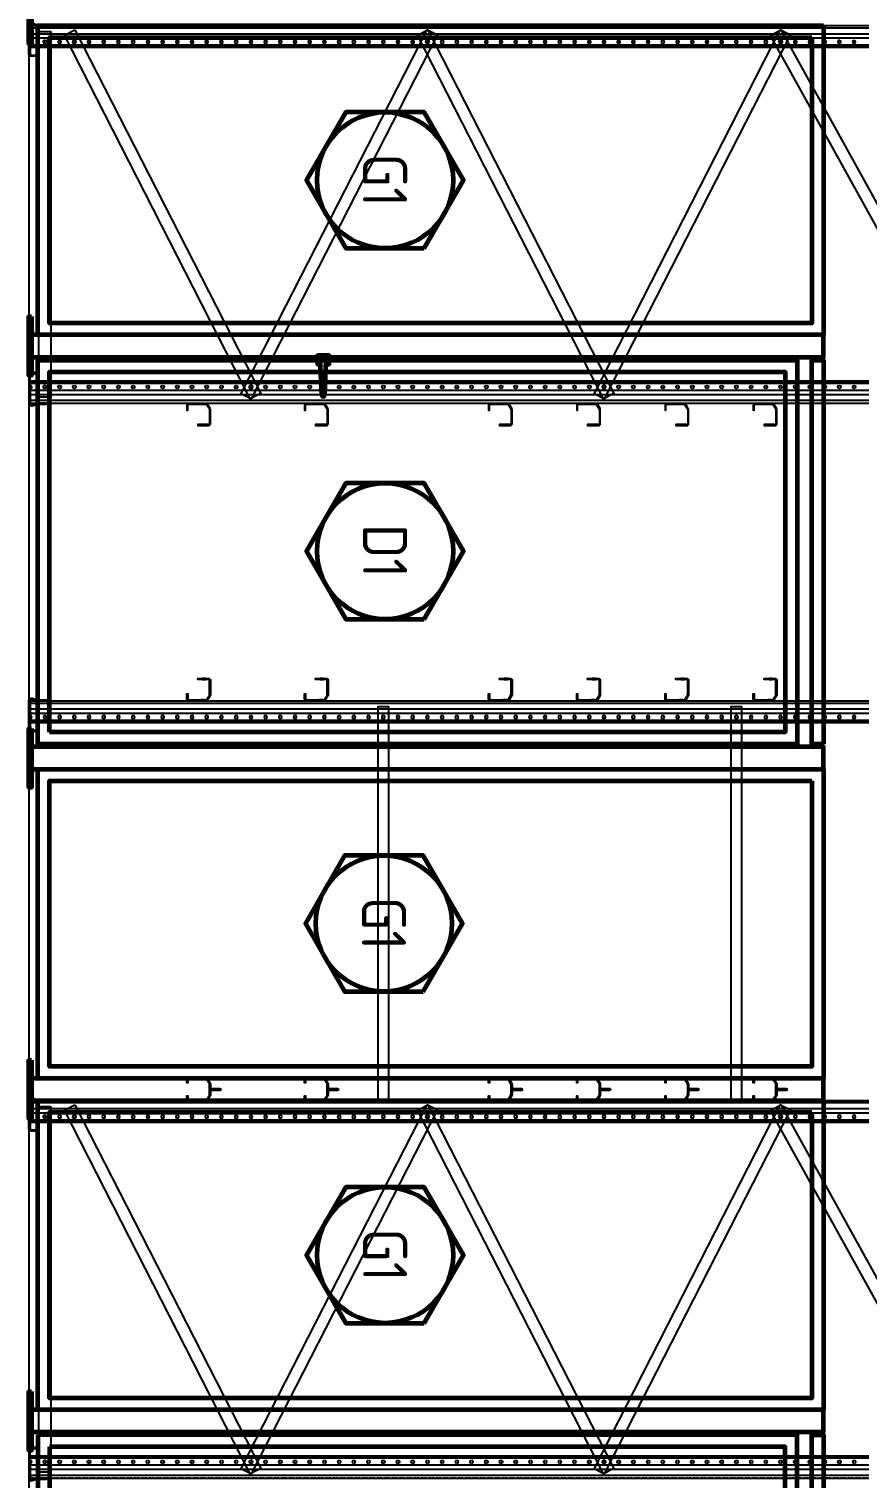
# Model space of a CAD drawing. Header units: millimetres. Extents: x -511490 to -68792, y -77452 to 318982.
# Drawn here: x -511490 to -508642, y 10548 to 15472 of the extents above; entities that cross this region are included whole.
import ezdxf

# ---------------------------------------------------------------- set-up
doc = ezdxf.new("R2010")
doc.units = ezdxf.units.MM
for name, color, linetype, lineweight in [('Dims', 7, 'Continuous', 50), ('Fencing', 62, 'Continuous', 60), ('Multishuttle Phantom', 8, 'Continuous', 25)]:
    doc.layers.add(name, color=color, linetype=linetype, lineweight=lineweight)
doc.layers.add('P05529 MS Rack Elevation$0$Racking', color=8, linetype='Continuous')
doc.styles.get("Standard").update_dxf_attribs({"font": 'ISOCP.SHX'})

# ---------------------------------------------------------------- blocks, each defined once
blk = doc.blocks.new('Fence Ground Floor Maint End')
at = {"layer": 'Fencing'}
for p, q in [((-510495, 14227.8), (-510500, 14347.6)), ((-510485, 14227.8), (-510480, 14347.6))]:
    blk.add_line(p, q, dxfattribs=at)
for points in [[(-511482, 15621.5), (-511482, 15421.5), (-511490, 15421.5), (-511490, 15621.5)], [(-508790, 15484), (-508790, 14432.5), (-511460, 14432.5), (-511460, 15484)], [(-508830, 15444), (-508830, 14472.5), (-511420, 14472.5), (-511420, 15444)], [(-510146.7, 14727.3), (-510013.3, 14958.3), (-510146.7, 15189.2), (-510413.4, 15189.2), (-510546.8, 14958.3), (-510413.4, 14727.3)], [(-511482, 14495), (-511482, 14295), (-511490, 14295), (-511490, 14495)], [(-511460, 13042.5), (-511460, 14347.5), (-508880, 14347.5), (-508880, 13042.5)], [(-508790, 13042.5), (-508830, 13042.5), (-508830, 14347.5), (-508790, 14347.5)], [(-511420, 13082.5), (-511420, 14307.5), (-508920, 14307.5), (-508920, 13082.5)], [(-510146.7, 13467.1), (-510013.3, 13698), (-510146.7, 13929), (-510413.4, 13929), (-510546.8, 13698), (-510413.4, 13467.1)], [(-511482, 13095), (-511482, 12895), (-511490, 12895), (-511490, 13095)], [(-508790, 12957.5), (-508790, 11906), (-511460, 11906), (-511460, 12957.5)], [(-508830, 12917.5), (-508830, 11946), (-511420, 11946), (-511420, 12917.5)], [(-510150.6, 12201.5), (-510017.2, 12432.5), (-510150.6, 12663.5), (-510417.3, 12663.5), (-510550.7, 12432.5), (-510417.3, 12201.5)], [(-511482, 11968.5), (-511482, 11768.5), (-511490, 11768.5), (-511490, 11968.5)], [(-508790, 11831), (-508790, 10779.5), (-511460, 10779.5), (-511460, 11831)], [(-508830, 11791), (-508830, 10819.5), (-511420, 10819.5), (-511420, 11791)], [(-510146.7, 11074.8), (-510013.3, 11305.8), (-510146.7, 11536.8), (-510413.4, 11536.8), (-510546.8, 11305.8), (-510413.4, 11074.8)], [(-511482, 10842), (-511482, 10642), (-511490, 10642), (-511490, 10842)], [(-511460, 10694.5), (-511460, 9389.5), (-508880, 9389.5), (-508880, 10694.5)], [(-508790, 9389.5), (-508830, 9389.5), (-508830, 10694.5), (-508790, 10694.5)], [(-511420, 10654.5), (-511420, 9429.5), (-508920, 9429.5), (-508920, 10654.5)]]:
    blk.add_lwpolyline(points, close=True, dxfattribs=at)
for points in [[(-511482, 14357.5), (-508790, 14357.5), (-508790, 14432.5), (-511482, 14432.5)], [(-510480.6, 14333), (-510470, 14333), (-510470, 14363), (-510510, 14363), (-510510, 14333), (-510499.4, 14333)], [(-511482, 12957.5), (-508790, 12957.5), (-508790, 13032.5), (-511482, 13032.5)], [(-511482, 11831), (-508790, 11831), (-508790, 11906), (-511482, 11906)], [(-511482, 10704.5), (-508790, 10704.5), (-508790, 10779.5), (-511482, 10779.5)]]:
    blk.add_lwpolyline(points, dxfattribs=at)
for centre in [(-510280, 14958.3), (-510280, 13698), (-510283.9, 12432.5), (-510280, 11305.8)]:
    blk.add_circle(centre, 231, dxfattribs=at)
for centre, radius, start, end in [((-510490, 14348), 10, 357.612, 182.388), ((-510490, 14228), 5, 182.388, 357.612)]:
    blk.add_arc(centre, radius, start, end, dxfattribs=at)
at = {"layer": 'Fencing', "char_height": 150, "attachment_point": 5, "rotation": 270}
for s, insert in [('G1', (-510280, 14958.3)), ('D{\\Fisocp|c129;1}', (-510280, 13698)), ('G1', (-510283.9, 12432.5)), ('G1', (-510280, 11305.8))]:
    blk.add_mtext_dynamic_manual_height_columns(s, width=413.257, gutter_width=12.5, heights=[0], dxfattribs=dict(at, insert=insert))
blk = doc.blocks.new('*U54')
for points in [[(0, 95), (3, 95), (3, -20), (0, -20)], [(0, 80.5), (3, 80.5), (3, 69.5), (0, 69.5)], [(0, -5.5), (3, -5.5), (3, 5.5), (0, 5.5)]]:
    blk.add_lwpolyline(points, close=True)
blk.add_lwpolyline([(3, 56.25), (1338, 56.25), (1338, 18.75), (3, 18.75)])
blk.add_circle((1303, 37.5), 5.5)
blk = doc.blocks.new('*U48')
blk.add_lwpolyline([(104, 4, -0.414214), (96, -4), (-1.3, -4, -0.513809), (-8.9, 6.6), (-4.2, 20.4, 0.082118), (-4, 21.7), (-4, 56), (0, 56), (0, 21.7, -0.082118), (-0.4, 19.1), (-5.1, 5.3, 0.513809), (-1.3, 0), (0, 0), (96, 0, 0.414214), (100, 4), (100, 26), (104, 26)], format="xyb", close=True)
for points in [[(-4, 43.5), (0, 43.5), (0, 31.5), (-4, 31.5)], [(16, 0), (34, 0), (34, -4), (16, -4)]]:
    blk.add_lwpolyline(points, close=True)
blk = doc.blocks.new('*U59')
for p, q in [((0, 2800), (0, 2850)), ((8.4, 2850), (8.4, 2800)), ((28.65, 2850), (28.65, 2800)), ((43.13, 2850), (43.13, 2800)), ((67.1, 2850), (67.1, 2800)), ((72.1, 2850), (72.1, 2800)), ((74.5, 2850), (74.5, 2800)), ((0, 2750), (0, 2800)), ((8.4, 2800), (8.4, 2750)), ((28.65, 2800), (28.65, 2750)), ((43.13, 2800), (43.13, 2750)), ((67.1, 2800), (67.1, 2750)), ((72.1, 2800), (72.1, 2750)), ((74.5, 2800), (74.5, 2750)), ((0, 2700), (0, 2750)), ((8.4, 2750), (8.4, 2700)), ((28.65, 2750), (28.65, 2700)), ((43.13, 2750), (43.13, 2700)), ((67.1, 2750), (67.1, 2700)), ((72.1, 2750), (72.1, 2700)), ((74.5, 2750), (74.5, 2700)), ((0, 2650), (0, 2700)), ((8.4, 2700), (8.4, 2650)), ((28.65, 2700), (28.65, 2650)), ((43.13, 2700), (43.13, 2650)), ((67.1, 2700), (67.1, 2650)), ((72.1, 2700), (72.1, 2650)), ((74.5, 2700), (74.5, 2650)), ((0, 2600), (0, 2650)), ((8.4, 2650), (8.4, 2600)), ((28.65, 2650), (28.65, 2600)), ((43.13, 2650), (43.13, 2600)), ((67.1, 2650), (67.1, 2600)), ((72.1, 2650), (72.1, 2600)), ((74.5, 2650), (74.5, 2600)), ((0, 2550), (0, 2600)), ((8.4, 2600), (8.4, 2550)), ((28.65, 2600), (28.65, 2550)), ((43.13, 2600), (43.13, 2550)), ((67.1, 2600), (67.1, 2550)), ((72.1, 2600), (72.1, 2550)), ((74.5, 2600), (74.5, 2550)), ((0, 2500), (0, 2550)), ((8.4, 2550), (8.4, 2500)), ((28.65, 2550), (28.65, 2500)), ((43.13, 2550), (43.13, 2500)), ((67.1, 2550), (67.1, 2500)), ((72.1, 2550), (72.1, 2500)), ((74.5, 2550), (74.5, 2500)), ((0, 2450), (0, 2500)), ((8.4, 2500), (8.4, 2450)), ((28.65, 2500), (28.65, 2450)), ((43.13, 2500), (43.13, 2450)), ((67.1, 2500), (67.1, 2450)), ((72.1, 2500), (72.1, 2450)), ((74.5, 2500), (74.5, 2450)), ((0, 2400), (0, 2450)), ((8.4, 2450), (8.4, 2400)), ((28.65, 2450), (28.65, 2400)), ((43.13, 2450), (43.13, 2400)), ((67.1, 2450), (67.1, 2400)), ((72.1, 2450), (72.1, 2400)), ((74.5, 2450), (74.5, 2400)), ((0, 2350), (0, 2400)), ((8.4, 2400), (8.4, 2350)), ((28.65, 2400), (28.65, 2350)), ((43.13, 2400), (43.13, 2350)), ((67.1, 2400), (67.1, 2350)), ((72.1, 2400), (72.1, 2350)), ((74.5, 2400), (74.5, 2350)), ((0, 2300), (0, 2350)), ((8.4, 2350), (8.4, 2300)), ((28.65, 2350), (28.65, 2300)), ((43.13, 2350), (43.13, 2300)), ((67.1, 2350), (67.1, 2300)), ((72.1, 2350), (72.1, 2300)), ((74.5, 2350), (74.5, 2300)), ((0, 2250), (0, 2300)), ((8.4, 2300), (8.4, 2250)), ((28.65, 2300), (28.65, 2250)), ((43.13, 2300), (43.13, 2250)), ((67.1, 2300), (67.1, 2250)), ((72.1, 2300), (72.1, 2250)), ((74.5, 2300), (74.5, 2250)), ((0, 2200), (0, 2250)), ((8.4, 2250), (8.4, 2200)), ((28.65, 2250), (28.65, 2200)), ((43.13, 2250), (43.13, 2200)), ((67.1, 2250), (67.1, 2200)), ((72.1, 2250), (72.1, 2200)), ((74.5, 2250), (74.5, 2200)), ((0, 2150), (0, 2200)), ((8.4, 2200), (8.4, 2150)), ((28.65, 2200), (28.65, 2150)), ((43.13, 2200), (43.13, 2150)), ((67.1, 2200), (67.1, 2150)), ((72.1, 2200), (72.1, 2150)), ((74.5, 2200), (74.5, 2150)), ((0, 2100), (0, 2150)), ((8.4, 2150), (8.4, 2100)), ((28.65, 2150), (28.65, 2100)), ((43.13, 2150), (43.13, 2100)), ((67.1, 2150), (67.1, 2100)), ((72.1, 2150), (72.1, 2100)), ((74.5, 2150), (74.5, 2100)), ((0, 2050), (0, 2100)), ((8.4, 2100), (8.4, 2050)), ((28.65, 2100), (28.65, 2050)), ((43.13, 2100), (43.13, 2050)), ((67.1, 2100), (67.1, 2050)), ((72.1, 2100), (72.1, 2050)), ((74.5, 2100), (74.5, 2050)), ((0, 2000), (0, 2050)), ((8.4, 2050), (8.4, 2000)), ((28.65, 2050), (28.65, 2000)), ((43.13, 2050), (43.13, 2000)), ((67.1, 2050), (67.1, 2000)), ((72.1, 2050), (72.1, 2000)), ((74.5, 2050), (74.5, 2000)), ((0, 1950), (0, 2000)), ((8.4, 2000), (8.4, 1950)), ((28.65, 2000), (28.65, 1950)), ((43.13, 2000), (43.13, 1950)), ((67.1, 2000), (67.1, 1950)), ((72.1, 2000), (72.1, 1950)), ((74.5, 2000), (74.5, 1950)), ((0, 1900), (0, 1950)), ((8.4, 1950), (8.4, 1900)), ((28.65, 1950), (28.65, 1900)), ((43.13, 1950), (43.13, 1900)), ((67.1, 1950), (67.1, 1900)), ((72.1, 1950), (72.1, 1900)), ((74.5, 1950), (74.5, 1900)), ((0, 1850), (0, 1900)), ((8.4, 1900), (8.4, 1850)), ((28.65, 1900), (28.65, 1850)), ((43.13, 1900), (43.13, 1850)), ((67.1, 1900), (67.1, 1850)), ((72.1, 1900), (72.1, 1850)), ((74.5, 1900), (74.5, 1850)), ((0, 1800), (0, 1850)), ((8.4, 1850), (8.4, 1800)), ((28.65, 1850), (28.65, 1800)), ((43.13, 1850), (43.13, 1800)), ((67.1, 1850), (67.1, 1800)), ((72.1, 1850), (72.1, 1800)), ((74.5, 1850), (74.5, 1800)), ((0, 1750), (0, 1800)), ((8.4, 1800), (8.4, 1750)), ((28.65, 1800), (28.65, 1750)), ((43.13, 1800), (43.13, 1750)), ((67.1, 1800), (67.1, 1750)), ((72.1, 1800), (72.1, 1750)), ((74.5, 1800), (74.5, 1750)), ((0, 1700), (0, 1750)), ((8.4, 1750), (8.4, 1700)), ((28.65, 1750), (28.65, 1700)), ((43.13, 1750), (43.13, 1700)), ((67.1, 1750), (67.1, 1700)), ((72.1, 1750), (72.1, 1700)), ((74.5, 1750), (74.5, 1700)), ((0, 1650), (0, 1700)), ((8.4, 1700), (8.4, 1650)), ((28.65, 1700), (28.65, 1650)), ((43.13, 1700), (43.13, 1650)), ((67.1, 1700), (67.1, 1650)), ((72.1, 1700), (72.1, 1650)), ((74.5, 1700), (74.5, 1650)), ((0, 1600), (0, 1650)), ((8.4, 1650), (8.4, 1600)), ((28.65, 1650), (28.65, 1600)), ((43.13, 1650), (43.13, 1600)), ((67.1, 1650), (67.1, 1600)), ((72.1, 1650), (72.1, 1600)), ((74.5, 1650), (74.5, 1600)), ((0, 1550), (0, 1600)), ((8.4, 1600), (8.4, 1550)), ((28.65, 1600), (28.65, 1550)), ((43.13, 1600), (43.13, 1550)), ((67.1, 1600), (67.1, 1550)), ((72.1, 1600), (72.1, 1550)), ((74.5, 1600), (74.5, 1550)), ((0, 1500), (0, 1550)), ((8.4, 1550), (8.4, 1500)), ((28.65, 1550), (28.65, 1500)), ((43.13, 1550), (43.13, 1500)), ((67.1, 1550), (67.1, 1500)), ((72.1, 1550), (72.1, 1500)), ((74.5, 1550), (74.5, 1500)), ((0, 1450), (0, 1500)), ((8.4, 1500), (8.4, 1450)), ((28.65, 1500), (28.65, 1450)), ((43.13, 1500), (43.13, 1450)), ((67.1, 1500), (67.1, 1450)), ((72.1, 1500), (72.1, 1450)), ((74.5, 1500), (74.5, 1450)), ((0, 1400), (0, 1450)), ((8.4, 1450), (8.4, 1400)), ((28.65, 1450), (28.65, 1400)), ((43.13, 1450), (43.13, 1400)), ((67.1, 1450), (67.1, 1400)), ((72.1, 1450), (72.1, 1400)), ((74.5, 1450), (74.5, 1400)), ((0, 1350), (0, 1400)), ((8.4, 1400), (8.4, 1350)), ((28.65, 1400), (28.65, 1350)), ((43.13, 1400), (43.13, 1350)), ((67.1, 1400), (67.1, 1350)), ((72.1, 1400), (72.1, 1350)), ((74.5, 1400), (74.5, 1350)), ((0, 1300), (0, 1350)), ((8.4, 1350), (8.4, 1300)), ((28.65, 1350), (28.65, 1300)), ((43.13, 1350), (43.13, 1300)), ((67.1, 1350), (67.1, 1300)), ((72.1, 1350), (72.1, 1300)), ((74.5, 1350), (74.5, 1300)), ((0, 1250), (0, 1300)), ((8.4, 1300), (8.4, 1250)), ((28.65, 1300), (28.65, 1250)), ((43.13, 1300), (43.13, 1250)), ((67.1, 1300), (67.1, 1250)), ((72.1, 1300), (72.1, 1250)), ((74.5, 1300), (74.5, 1250)), ((0, 1200), (0, 1250)), ((8.4, 1250), (8.4, 1200)), ((28.65, 1250), (28.65, 1200)), ((43.13, 1250), (43.13, 1200)), ((67.1, 1250), (67.1, 1200)), ((72.1, 1250), (72.1, 1200)), ((74.5, 1250), (74.5, 1200)), ((0, 1150), (0, 1200)), ((8.4, 1200), (8.4, 1150)), ((28.65, 1200), (28.65, 1150)), ((43.13, 1200), (43.13, 1150)), ((67.1, 1200), (67.1, 1150)), ((72.1, 1200), (72.1, 1150)), ((74.5, 1200), (74.5, 1150)), ((0, 1100), (0, 1150)), ((8.4, 1150), (8.4, 1100)), ((28.65, 1150), (28.65, 1100)), ((43.13, 1150), (43.13, 1100)), ((67.1, 1150), (67.1, 1100)), ((72.1, 1150), (72.1, 1100)), ((74.5, 1150), (74.5, 1100)), ((0, 1050), (0, 1100)), ((8.4, 1100), (8.4, 1050)), ((28.65, 1100), (28.65, 1050)), ((43.13, 1100), (43.13, 1050)), ((67.1, 1100), (67.1, 1050)), ((72.1, 1100), (72.1, 1050)), ((74.5, 1100), (74.5, 1050)), ((0, 1000), (0, 1050)), ((8.4, 1050), (8.4, 1000)), ((28.65, 1050), (28.65, 1000)), ((43.13, 1050), (43.13, 1000)), ((67.1, 1050), (67.1, 1000)), ((72.1, 1050), (72.1, 1000)), ((74.5, 1050), (74.5, 1000)), ((0, 950), (0, 1000)), ((8.4, 1000), (8.4, 950)), ((28.65, 1000), (28.65, 950)), ((43.13, 1000), (43.13, 950)), ((67.1, 1000), (67.1, 950)), ((72.1, 1000), (72.1, 950)), ((74.5, 1000), (74.5, 950)), ((0, 900), (0, 950)), ((8.4, 950), (8.4, 900)), ((28.65, 950), (28.65, 900)), ((43.13, 950), (43.13, 900)), ((67.1, 950), (67.1, 900)), ((72.1, 950), (72.1, 900)), ((74.5, 950), (74.5, 900)), ((0, 850), (0, 900)), ((8.4, 900), (8.4, 850)), ((28.65, 900), (28.65, 850)), ((43.13, 900), (43.13, 850)), ((67.1, 900), (67.1, 850)), ((72.1, 900), (72.1, 850)), ((74.5, 900), (74.5, 850)), ((0, 800), (0, 850)), ((8.4, 850), (8.4, 800)), ((28.65, 850), (28.65, 800)), ((43.13, 850), (43.13, 800)), ((67.1, 850), (67.1, 800)), ((72.1, 850), (72.1, 800)), ((74.5, 850), (74.5, 800)), ((0, 750), (0, 800)), ((8.4, 800), (8.4, 750)), ((28.65, 800), (28.65, 750)), ((43.13, 800), (43.13, 750)), ((67.1, 800), (67.1, 750)), ((72.1, 800), (72.1, 750)), ((74.5, 800), (74.5, 750)), ((0, 700), (0, 750)), ((8.4, 750), (8.4, 700)), ((28.65, 750), (28.65, 700)), ((43.13, 750), (43.13, 700)), ((67.1, 750), (67.1, 700)), ((72.1, 750), (72.1, 700)), ((74.5, 750), (74.5, 700)), ((0, 650), (0, 700)), ((8.4, 700), (8.4, 650)), ((28.65, 700), (28.65, 650)), ((43.13, 700), (43.13, 650)), ((67.1, 700), (67.1, 650)), ((72.1, 700), (72.1, 650)), ((74.5, 700), (74.5, 650)), ((0, 600), (0, 650)), ((8.4, 650), (8.4, 600)), ((28.65, 650), (28.65, 600)), ((43.13, 650), (43.13, 600)), ((67.1, 650), (67.1, 600)), ((72.1, 650), (72.1, 600)), ((74.5, 650), (74.5, 600)), ((0, 550), (0, 600)), ((8.4, 600), (8.4, 550)), ((28.65, 600), (28.65, 550)), ((43.13, 600), (43.13, 550)), ((67.1, 600), (67.1, 550)), ((72.1, 600), (72.1, 550)), ((74.5, 600), (74.5, 550)), ((0, 500), (0, 550)), ((8.4, 550), (8.4, 500)), ((28.65, 550), (28.65, 500)), ((43.13, 550), (43.13, 500)), ((67.1, 550), (67.1, 500)), ((72.1, 550), (72.1, 500)), ((74.5, 550), (74.5, 500)), ((0, 450), (0, 500)), ((8.4, 500), (8.4, 450)), ((28.65, 500), (28.65, 450)), ((43.13, 500), (43.13, 450)), ((67.1, 500), (67.1, 450)), ((72.1, 500), (72.1, 450)), ((74.5, 500), (74.5, 450)), ((0, 400), (0, 450)), ((8.4, 450), (8.4, 400)), ((28.65, 450), (28.65, 400)), ((43.13, 450), (43.13, 400)), ((67.1, 450), (67.1, 400)), ((72.1, 450), (72.1, 400)), ((74.5, 450), (74.5, 400)), ((0, 350), (0, 400)), ((8.4, 400), (8.4, 350)), ((28.65, 400), (28.65, 350)), ((43.13, 400), (43.13, 350)), ((67.1, 400), (67.1, 350)), ((72.1, 400), (72.1, 350)), ((74.5, 400), (74.5, 350)), ((0, 300), (0, 350)), ((8.4, 350), (8.4, 300)), ((28.65, 350), (28.65, 300)), ((43.13, 350), (43.13, 300)), ((67.1, 350), (67.1, 300)), ((72.1, 350), (72.1, 300)), ((74.5, 350), (74.5, 300)), ((0, 250), (0, 300)), ((8.4, 300), (8.4, 250)), ((28.65, 300), (28.65, 250)), ((43.13, 300), (43.13, 250)), ((67.1, 300), (67.1, 250)), ((72.1, 300), (72.1, 250)), ((74.5, 300), (74.5, 250)), ((0, 200), (0, 250)), ((8.4, 250), (8.4, 200)), ((28.65, 250), (28.65, 200)), ((43.13, 250), (43.13, 200)), ((67.1, 250), (67.1, 200)), ((72.1, 250), (72.1, 200)), ((74.5, 250), (74.5, 200)), ((0, 150), (0, 200)), ((8.4, 200), (8.4, 150)), ((28.65, 200), (28.65, 150)), ((43.13, 200), (43.13, 150)), ((67.1, 200), (67.1, 150)), ((72.1, 200), (72.1, 150)), ((74.5, 200), (74.5, 150)), ((0, 100), (0, 150)), ((8.4, 150), (8.4, 100)), ((28.65, 150), (28.65, 100)), ((43.13, 150), (43.13, 100)), ((67.1, 150), (67.1, 100)), ((72.1, 150), (72.1, 100)), ((74.5, 150), (74.5, 100)), ((0, 50), (0, 100)), ((8.4, 100), (8.4, 50)), ((28.65, 100), (28.65, 50)), ((43.13, 100), (43.13, 50)), ((67.1, 100), (67.1, 50)), ((72.1, 100), (72.1, 50)), ((74.5, 100), (74.5, 50)), ((0, 0), (0, 50)), ((8.4, 50), (8.4, 0)), ((28.65, 50), (28.65, 0)), ((43.13, 50), (43.13, 0)), ((67.1, 50), (67.1, 0)), ((72.1, 50), (72.1, 0)), ((74.5, 50), (74.5, 0)), ((49.8, 0), (0, 0)), ((74.5, 0), (60.2, 0))]:
    blk.add_line(p, q)
for points in [[(2.4, 2832), (0, 2832), (0, 2843), (2.4, 2843)], [(2.4, 2807), (0, 2807), (0, 2818), (2.4, 2818)], [(2.4, 2782), (0, 2782), (0, 2793), (2.4, 2793)], [(2.4, 2757), (0, 2757), (0, 2768), (2.4, 2768)], [(2.4, 2732), (0, 2732), (0, 2743), (2.4, 2743)], [(2.4, 2707), (0, 2707), (0, 2718), (2.4, 2718)], [(2.4, 2682), (0, 2682), (0, 2693), (2.4, 2693)], [(2.4, 2657), (0, 2657), (0, 2668), (2.4, 2668)], [(2.4, 2632), (0, 2632), (0, 2643), (2.4, 2643)], [(2.4, 2607), (0, 2607), (0, 2618), (2.4, 2618)], [(2.4, 2582), (0, 2582), (0, 2593), (2.4, 2593)], [(2.4, 2557), (0, 2557), (0, 2568), (2.4, 2568)], [(2.4, 2532), (0, 2532), (0, 2543), (2.4, 2543)], [(2.4, 2507), (0, 2507), (0, 2518), (2.4, 2518)], [(2.4, 2482), (0, 2482), (0, 2493), (2.4, 2493)], [(2.4, 2457), (0, 2457), (0, 2468), (2.4, 2468)], [(2.4, 2432), (0, 2432), (0, 2443), (2.4, 2443)], [(2.4, 2407), (0, 2407), (0, 2418), (2.4, 2418)], [(2.4, 2382), (0, 2382), (0, 2393), (2.4, 2393)], [(2.4, 2357), (0, 2357), (0, 2368), (2.4, 2368)], [(2.4, 2332), (0, 2332), (0, 2343), (2.4, 2343)], [(2.4, 2307), (0, 2307), (0, 2318), (2.4, 2318)], [(2.4, 2282), (0, 2282), (0, 2293), (2.4, 2293)], [(2.4, 2257), (0, 2257), (0, 2268), (2.4, 2268)], [(2.4, 2232), (0, 2232), (0, 2243), (2.4, 2243)], [(2.4, 2207), (0, 2207), (0, 2218), (2.4, 2218)], [(2.4, 2182), (0, 2182), (0, 2193), (2.4, 2193)], [(2.4, 2157), (0, 2157), (0, 2168), (2.4, 2168)], [(2.4, 2132), (0, 2132), (0, 2143), (2.4, 2143)], [(2.4, 2107), (0, 2107), (0, 2118), (2.4, 2118)], [(2.4, 2082), (0, 2082), (0, 2093), (2.4, 2093)], [(2.4, 2057), (0, 2057), (0, 2068), (2.4, 2068)], [(2.4, 2032), (0, 2032), (0, 2043), (2.4, 2043)], [(2.4, 2007), (0, 2007), (0, 2018), (2.4, 2018)], [(2.4, 1982), (0, 1982), (0, 1993), (2.4, 1993)], [(2.4, 1957), (0, 1957), (0, 1968), (2.4, 1968)], [(2.4, 1932), (0, 1932), (0, 1943), (2.4, 1943)], [(2.4, 1907), (0, 1907), (0, 1918), (2.4, 1918)], [(2.4, 1882), (0, 1882), (0, 1893), (2.4, 1893)], [(2.4, 1857), (0, 1857), (0, 1868), (2.4, 1868)], [(2.4, 1832), (0, 1832), (0, 1843), (2.4, 1843)], [(2.4, 1807), (0, 1807), (0, 1818), (2.4, 1818)], [(2.4, 1782), (0, 1782), (0, 1793), (2.4, 1793)], [(2.4, 1757), (0, 1757), (0, 1768), (2.4, 1768)], [(2.4, 1732), (0, 1732), (0, 1743), (2.4, 1743)], [(2.4, 1707), (0, 1707), (0, 1718), (2.4, 1718)], [(2.4, 1682), (0, 1682), (0, 1693), (2.4, 1693)], [(2.4, 1657), (0, 1657), (0, 1668), (2.4, 1668)], [(2.4, 1632), (0, 1632), (0, 1643), (2.4, 1643)], [(2.4, 1607), (0, 1607), (0, 1618), (2.4, 1618)], [(2.4, 1582), (0, 1582), (0, 1593), (2.4, 1593)], [(2.4, 1557), (0, 1557), (0, 1568), (2.4, 1568)], [(2.4, 1532), (0, 1532), (0, 1543), (2.4, 1543)], [(2.4, 1507), (0, 1507), (0, 1518), (2.4, 1518)], [(2.4, 1482), (0, 1482), (0, 1493), (2.4, 1493)], [(2.4, 1457), (0, 1457), (0, 1468), (2.4, 1468)], [(2.4, 1432), (0, 1432), (0, 1443), (2.4, 1443)], [(2.4, 1407), (0, 1407), (0, 1418), (2.4, 1418)], [(2.4, 1382), (0, 1382), (0, 1393), (2.4, 1393)], [(2.4, 1357), (0, 1357), (0, 1368), (2.4, 1368)], [(2.4, 1332), (0, 1332), (0, 1343), (2.4, 1343)], [(2.4, 1307), (0, 1307), (0, 1318), (2.4, 1318)], [(2.4, 1282), (0, 1282), (0, 1293), (2.4, 1293)], [(2.4, 1257), (0, 1257), (0, 1268), (2.4, 1268)], [(2.4, 1232), (0, 1232), (0, 1243), (2.4, 1243)], [(2.4, 1207), (0, 1207), (0, 1218), (2.4, 1218)], [(2.4, 1182), (0, 1182), (0, 1193), (2.4, 1193)], [(2.4, 1157), (0, 1157), (0, 1168), (2.4, 1168)], [(2.4, 1132), (0, 1132), (0, 1143), (2.4, 1143)], [(2.4, 1107), (0, 1107), (0, 1118), (2.4, 1118)], [(2.4, 1082), (0, 1082), (0, 1093), (2.4, 1093)], [(2.4, 1057), (0, 1057), (0, 1068), (2.4, 1068)], [(2.4, 1032), (0, 1032), (0, 1043), (2.4, 1043)], [(2.4, 1007), (0, 1007), (0, 1018), (2.4, 1018)], [(2.4, 982), (0, 982), (0, 993), (2.4, 993)], [(2.4, 957), (0, 957), (0, 968), (2.4, 968)], [(2.4, 932), (0, 932), (0, 943), (2.4, 943)], [(2.4, 907), (0, 907), (0, 918), (2.4, 918)], [(2.4, 882), (0, 882), (0, 893), (2.4, 893)], [(2.4, 857), (0, 857), (0, 868), (2.4, 868)], [(2.4, 832), (0, 832), (0, 843), (2.4, 843)], [(2.4, 807), (0, 807), (0, 818), (2.4, 818)], [(2.4, 782), (0, 782), (0, 793), (2.4, 793)], [(2.4, 757), (0, 757), (0, 768), (2.4, 768)], [(2.4, 732), (0, 732), (0, 743), (2.4, 743)], [(2.4, 707), (0, 707), (0, 718), (2.4, 718)], [(2.4, 682), (0, 682), (0, 693), (2.4, 693)], [(2.4, 657), (0, 657), (0, 668), (2.4, 668)], [(2.4, 632), (0, 632), (0, 643), (2.4, 643)], [(2.4, 607), (0, 607), (0, 618), (2.4, 618)], [(2.4, 582), (0, 582), (0, 593), (2.4, 593)], [(2.4, 557), (0, 557), (0, 568), (2.4, 568)], [(2.4, 532), (0, 532), (0, 543), (2.4, 543)], [(2.4, 507), (0, 507), (0, 518), (2.4, 518)], [(2.4, 482), (0, 482), (0, 493), (2.4, 493)], [(2.4, 457), (0, 457), (0, 468), (2.4, 468)], [(2.4, 432), (0, 432), (0, 443), (2.4, 443)], [(2.4, 407), (0, 407), (0, 418), (2.4, 418)], [(2.4, 382), (0, 382), (0, 393), (2.4, 393)], [(2.4, 357), (0, 357), (0, 368), (2.4, 368)], [(2.4, 332), (0, 332), (0, 343), (2.4, 343)], [(2.4, 307), (0, 307), (0, 318), (2.4, 318)], [(2.4, 282), (0, 282), (0, 293), (2.4, 293)], [(2.4, 257), (0, 257), (0, 268), (2.4, 268)], [(2.4, 232), (0, 232), (0, 243), (2.4, 243)], [(2.4, 207), (0, 207), (0, 218), (2.4, 218)], [(2.4, 182), (0, 182), (0, 193), (2.4, 193)], [(2.4, 157), (0, 157), (0, 168), (2.4, 168)], [(2.4, 132), (0, 132), (0, 143), (2.4, 143)], [(2.4, 107), (0, 107), (0, 118), (2.4, 118)], [(2.4, 82), (0, 82), (0, 93), (2.4, 93)], [(2.4, 57), (0, 57), (0, 68), (2.4, 68)], [(2.4, 32), (0, 32), (0, 43), (2.4, 43)], [(2.4, 7), (0, 7), (0, 18), (2.4, 18)]]:
    blk.add_lwpolyline(points)
for centre, start, end in [((55, 2800), 0, 180), ((55, 2800), 180, 0), ((55, 2750), 0, 180), ((55, 2750), 180, 0), ((55, 2700), 0, 180), ((55, 2700), 180, 0), ((55, 2650), 0, 180), ((55, 2650), 180, 0), ((55, 2600), 0, 180), ((55, 2600), 180, 0), ((55, 2550), 0, 180), ((55, 2550), 180, 0), ((55, 2500), 0, 180), ((55, 2500), 180, 0), ((55, 2450), 0, 180), ((55, 2450), 180, 0), ((55, 2400), 0, 180), ((55, 2400), 180, 0), ((55, 2350), 0, 180), ((55, 2350), 180, 0), ((55, 2300), 0, 180), ((55, 2300), 180, 0), ((55, 2250), 0, 180), ((55, 2250), 180, 0), ((55, 2200), 0, 180), ((55, 2200), 180, 0), ((55, 2150), 0, 180), ((55, 2150), 180, 0), ((55, 2100), 0, 180), ((55, 2100), 180, 0), ((55, 2050), 0, 180), ((55, 2050), 180, 0), ((55, 2000), 0, 180), ((55, 2000), 180, 0), ((55, 1950), 0, 180), ((55, 1950), 180, 0), ((55, 1900), 0, 180), ((55, 1900), 180, 0), ((55, 1850), 0, 180), ((55, 1850), 180, 0), ((55, 1800), 0, 180), ((55, 1800), 180, 0), ((55, 1750), 0, 180), ((55, 1750), 180, 0), ((55, 1700), 0, 180), ((55, 1700), 180, 0), ((55, 1650), 0, 180), ((55, 1650), 180, 0), ((55, 1600), 0, 180), ((55, 1600), 180, 0), ((55, 1550), 0, 180), ((55, 1550), 180, 0), ((55, 1500), 0, 180), ((55, 1500), 180, 0), ((55, 1450), 0, 180), ((55, 1450), 180, 0), ((55, 1400), 0, 180), ((55, 1400), 180, 0), ((55, 1350), 0, 180), ((55, 1350), 180, 0), ((55, 1300), 0, 180), ((55, 1300), 180, 0), ((55, 1250), 0, 180), ((55, 1250), 180, 0), ((55, 1200), 0, 180), ((55, 1200), 180, 0), ((55, 1150), 0, 180), ((55, 1150), 180, 0), ((55, 1100), 0, 180), ((55, 1100), 180, 0), ((55, 1050), 0, 180), ((55, 1050), 180, 0), ((55, 1000), 0, 180), ((55, 1000), 180, 0), ((55, 950), 0, 180), ((55, 950), 180, 0), ((55, 900), 0, 180), ((55, 900), 180, 0), ((55, 850), 0, 180), ((55, 850), 180, 0), ((55, 800), 0, 180), ((55, 800), 180, 0), ((55, 750), 0, 180), ((55, 750), 180, 0), ((55, 700), 0, 180), ((55, 700), 180, 0), ((55, 650), 0, 180), ((55, 650), 180, 0), ((55, 600), 0, 180), ((55, 600), 180, 0), ((55, 550), 0, 180), ((55, 550), 180, 0), ((55, 500), 0, 180), ((55, 500), 180, 0), ((55, 450), 0, 180), ((55, 450), 180, 0), ((55, 400), 0, 180), ((55, 400), 180, 0), ((55, 350), 0, 180), ((55, 350), 180, 0), ((55, 300), 0, 180), ((55, 300), 180, 0), ((55, 250), 0, 180), ((55, 250), 180, 0), ((55, 200), 0, 180), ((55, 200), 180, 0), ((55, 150), 0, 180), ((55, 150), 180, 0), ((55, 100), 0, 180), ((55, 100), 180, 0), ((55, 50), 0, 180), ((55, 50), 180, 0), ((55, 0), 0, 180)]:
    blk.add_arc(centre, 5.2, start, end)
blk = doc.blocks.new('P05529 MS Rack Elevation$0$Frame Standoff')
for name in ['*U59', '*U48']:
    blk.add_blockref(name, (-1358, 0))
at = {"extrusion": (0, 0, -1), "zscale": -1}
for p in [(0, 2362.5), (0, 1162.5)]:
    blk.add_blockref('*U54', p, dxfattribs=at)
blk = doc.blocks.new('*U30')
for points in [[(5012, 19, 0.414214), (5006, 25), (4957.1, 25, 0.142766), (4953.9, 24.1), (4939.8, 15.1, 0.256291), (4937, 10), (4937, -49, 0.414214), (4943, -55), (4959.6, -55), (4959.6, -52), (4943, -52, -0.414214), (4940, -49), (4940, 10, -0.256291), (4941.4, 12.5), (4955.5, 21.5, -0.142766), (4957.1, 22), (5006, 22, -0.414214), (5009, 19), (5009, -18), (5012, -18)], [(5872, 19, -0.414214), (5878, 25), (5926.9, 25, -0.142766), (5930.1, 24.1), (5944.2, 15.1, -0.256291), (5947, 10), (5947, -49, -0.414214), (5941, -55), (5924.4, -55), (5924.4, -52), (5941, -52, 0.414214), (5944, -49), (5944, 10, 0.256291), (5942.6, 12.5), (5928.5, 21.5, 0.142766), (5926.9, 22), (5878, 22, 0.414214), (5875, 19), (5875, -18), (5872, -18)], [(7237, -52), (7246.4, -52), (7246.4, -55), (7237, -55, -0.414214), (7231, -49), (7231, 10, -0.256291), (7233.8, 15.1), (7247.9, 24.1, -0.142766), (7251.1, 25), (7285.9, 25, -0.142766), (7289.1, 24.1), (7303.2, 15.1, -0.256291), (7306, 10), (7306, -49, -0.414214), (7300, -55), (7290.6, -55), (7290.6, -52), (7300, -52, 0.414214), (7303, -49), (7303, 10, 0.256291), (7301.6, 12.5), (7287.5, 21.5, 0.142766), (7285.9, 22), (7251.1, 22, 0.142766), (7249.5, 21.5), (7235.4, 12.5, 0.256291), (7234, 10), (7234, -49, 0.414214)]]:
    blk.add_lwpolyline(points, format="xyb", close=True)
for points in [[(4937, 5.5), (4940, 5.5), (4940, -5.5), (4937, -5.5)], [(5009, 9.5), (5012, 9.5), (5012, -1.5), (5009, -1.5)], [(5875, 9.5), (5872, 9.5), (5872, -1.5), (5875, -1.5)], [(5947, 5.5), (5944, 5.5), (5944, -5.5), (5947, -5.5)], [(7234, 5.5), (7231, 5.5), (7231, -5.5), (7234, -5.5)], [(7274, 25), (7263, 25), (7263, 22), (7274, 22)], [(7306, 5.5), (7303, 5.5), (7303, -5.5), (7306, -5.5)], [(7234, -19.5), (7231, -19.5), (7231, -30.5), (7234, -30.5)], [(7306, -19.5), (7303, -19.5), (7303, -30.5), (7306, -30.5)]]:
    blk.add_lwpolyline(points, close=True)
blk = doc.blocks.new('P05529 MS Rack Elevation$0$Backstops')
at = {"layer": 'P05529 MS Rack Elevation$0$Racking'}
blk.add_lwpolyline([(0, -7302.85), (31.85, -7302.85, -1), (31.85, -7309.15), (0, -7309.15)], format="xyb", dxfattribs=at)
blk = doc.blocks.new('*U55')
blk.add_lwpolyline([(-35, 20), (1208, 20), (1208, -20), (-35, -20)], close=True)
for centre in [(0, 0), (1173, 0)]:
    blk.add_circle(centre, 5.5)
blk = doc.blocks.new('*U56')
blk.add_lwpolyline([(-40.3, 1.9), (1195.1, 633.7), (1213.3, 598.1), (-22.1, -33.7)], close=True)
for centre in [(1173, 600), (0, 0)]:
    blk.add_circle(centre, 5.5)
blk = doc.blocks.new('*U60')
blk.add_lwpolyline([(-40.3, 0.5), (1193.9, 684.5), (1213.3, 649.5), (-20.9, -34.5)], close=True)
for centre in [(1173, 650), (0, 0)]:
    blk.add_circle(centre, 5.5)
blk = doc.blocks.new('Multishuttle')
at = {"layer": 'Multishuttle Phantom', "color": 8}
blk.add_line((0, 13181.2), (0, -11039.7), dxfattribs=at)
at = {"rotation": 270}
for name, p in [('*U48', (4, 5442)), ('*U59', (4, 5442)), ('*U55', (54, 5387)), ('*U56', (154, 5387)), ('*U56', (1354, 5387)), ('*U60', (2554, 5387)), ('*U48', (4, 1789)), ('*U59', (4, 1789)), ('*U56', (154, 1734)), ('*U56', (1354, 1734)), ('*U60', (2554, 1734)), ('*U55', (54, 1734))]:
    blk.add_blockref(name, p, dxfattribs=at)
at = {"extrusion": (0, 0, -1), "zscale": -1}
for name, p, rotation in [('*U56', (-1354, 5387), 270), ('*U56', (-2554, 5387), 270), ('*U48', (-4, 4159), 90.00000000000001), ('*U59', (-4, 4159), 90.00000000000001), ('*U56', (-1354, 1734), 270), ('*U56', (-2554, 1734), 270), ('*U48', (-4, 506), 90.00000000000001), ('*U59', (-4, 506), 90.00000000000001)]:
    blk.add_blockref(name, p, dxfattribs=dict(at, rotation=rotation))
at = {"layer": 'Multishuttle Phantom', "color": 8, "rotation": 270}
for name, p in [('*U30', (591.5, 9095)), ('*U30', (991.5, 9095)), ('*U30', (1616.5, 9095)), ('*U30', (1916.5, 9095)), ('*U30', (2216.5, 9095)), ('*U30', (2516.5, 9095)), ('P05529 MS Rack Elevation$0$Frame Standoff', (4, 1789))]:
    blk.add_blockref(name, p, dxfattribs=at)
at = {"layer": 'Multishuttle Phantom', "color": 8}
for p in [(616.5, 9132.5), (1016.5, 9132.5), (1641.5, 9132.5), (1941.5, 9132.5), (2241.5, 9132.5), (2541.5, 9132.5)]:
    blk.add_blockref('P05529 MS Rack Elevation$0$Backstops', p, dxfattribs=at)

msp = doc.modelspace()

# ---------------------------------------------------------------- block references
at = {"layer": 'Dims'}
msp.add_blockref('Fence Ground Floor Maint End', (0, 0), dxfattribs=at)
at = {"layer": 'Multishuttle Phantom'}
msp.add_blockref('Multishuttle', (-511490, 10042), dxfattribs=at)

doc.saveas('drawing.dxf')
